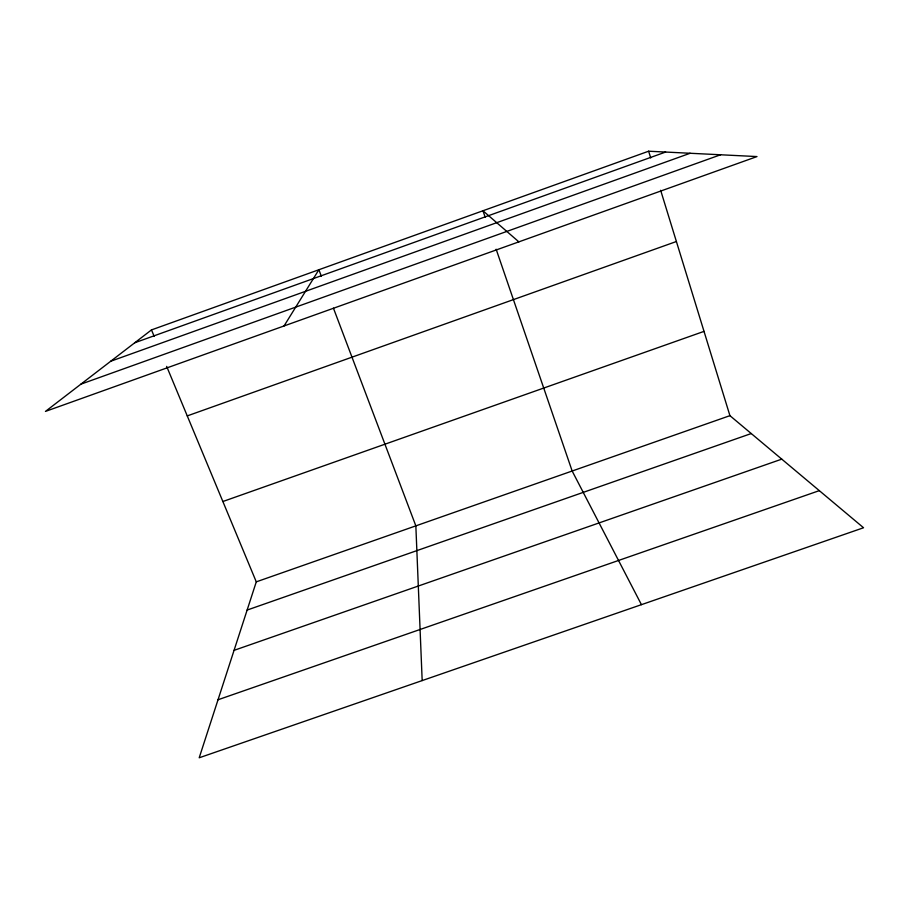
<?xml version="1.0" encoding="UTF-8"?>
<svg xmlns="http://www.w3.org/2000/svg" width="909" height="909" viewBox="0 0 909 909"><rect width="100%" height="100%" fill="white"/><g stroke="black" fill="none" stroke-linecap="round" stroke-linejoin="round"><path stroke-width="1.36" d="M166.665 366.395L256.281 581.851L199.196 757.788L863.55 527.754L729.927 415.663L660.65 190.299M284.04 325.967L318.889 269.734L321.4 276.359M151.485 329.91L45.45 411.413L756.981 156.575L648.64 151.212L151.485 329.91L154.2 336.421M134.782 342.75L665.615 152.053M110.728 361.237L690.124 153.269M80.912 384.155L720.587 154.769M187.254 415.902L676.398 241.51M222.864 501.518L704.02 331.376M256.281 581.851L729.927 415.663M247.123 610.064L751.254 433.548M234.056 650.355L781.774 459.147M218.024 699.76L819.316 490.644M518.869 241.862L482.963 210.763L485.236 217.387M641.436 604.655L572.159 471.01L496.144 249.225M333.433 308.151L415.845 525.868L422.174 680.58M648.64 151.212L650.708 157.95"/></g></svg>
